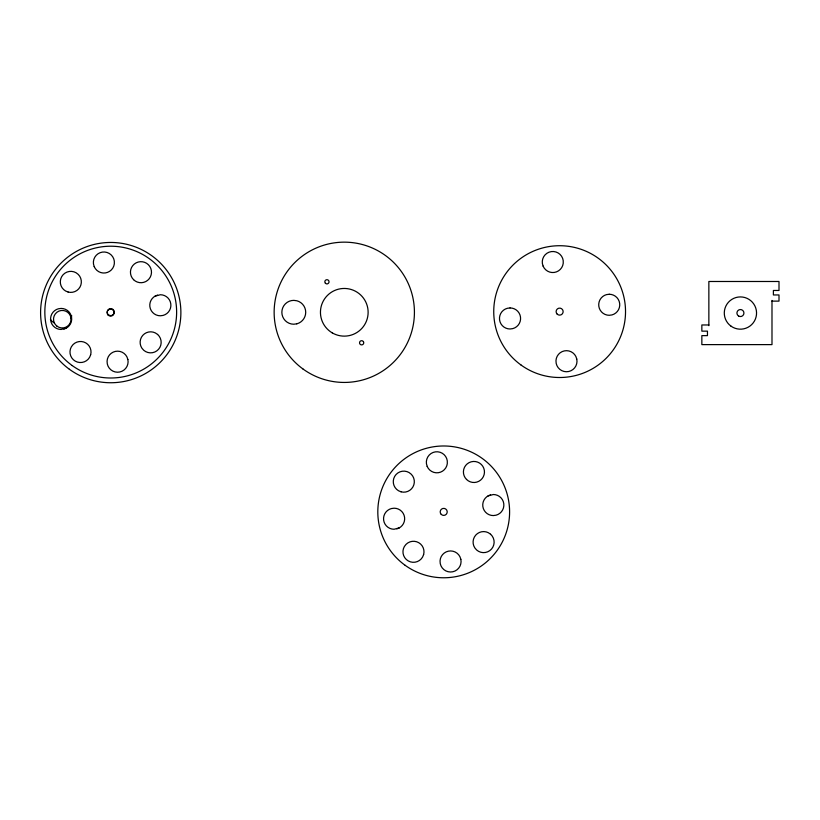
<?xml version="1.0" encoding="UTF-8"?>
<svg xmlns="http://www.w3.org/2000/svg" width="820" height="820" viewBox="0 0 820 820"><rect width="100%" height="100%" fill="white"/><g stroke="black" fill="none" stroke-linecap="round" stroke-linejoin="round"><path stroke-width="1.23" d="M63.857 329.107A10.516 10.516 0 0 0 61.131 308.422L58.415 308.781A10.516 10.516 0 0 0 61.131 329.466L66.399 328.061M155.072 296.153L160.33 294.739A10.516 10.516 0 0 1 163.057 315.423L160.33 315.782A10.516 10.516 0 0 1 157.614 295.097M396.829 528.89A10.516 10.516 0 0 0 394.102 508.205L391.386 508.564A10.516 10.516 0 0 0 394.102 529.249L399.36 527.834M488.043 495.926L493.302 494.521A10.516 10.516 0 0 1 496.028 515.206L493.302 515.565A10.516 10.516 0 0 1 490.575 494.88M771.989 301.124L779 301.124L779 294.954L773.393 294.954L773.393 290.464L779 290.464L779 281.486L708.859 281.486L708.859 325.673M708.859 324.966L701.848 324.966L701.848 331.147L707.455 331.147L707.455 335.636L701.848 335.636L701.848 344.615L771.989 344.615L771.989 300.417M107.697 313.855A3.505 3.505 0 0 1 110.423 308.607A3.505 3.505 0 0 1 114.031 313.301A3.505 3.505 0 0 1 108.25 314.583M71.73 315.761A11.921 11.921 0 0 1 70.52 318.631M54.212 322.895A11.921 11.921 0 0 1 50.42 319.38M90.661 354.742L89.616 357.274A10.516 10.516 0 0 1 75.245 361.128A10.516 10.516 0 0 1 71.391 346.757L73.062 344.574A10.516 10.516 0 0 1 90.661 354.742M423.632 554.515L422.587 557.057A10.516 10.516 0 0 1 408.206 560.9A10.516 10.516 0 0 1 404.362 546.53L406.033 544.357A10.516 10.516 0 0 1 423.632 554.515M609.229 294.257L606.513 294.616A10.516 10.516 0 0 0 609.229 315.29L611.956 314.931A10.516 10.516 0 0 0 609.229 294.257M510.03 307.941L507.313 308.299A10.516 10.516 0 0 0 510.03 328.984L512.756 328.625A10.516 10.516 0 0 0 510.03 307.941M296.799 323.828L293.714 324.218A11.921 11.921 0 0 1 281.854 312.225A11.921 11.921 0 0 1 293.857 300.366L296.942 300.796A11.921 11.921 0 0 1 296.799 323.828M68.101 292.033L65.559 290.987A10.516 10.516 0 0 1 61.715 276.617A10.516 10.516 0 0 1 76.086 272.763L78.259 274.433A10.516 10.516 0 0 1 68.101 292.033M401.072 491.815L398.53 490.76A10.516 10.516 0 0 1 394.686 476.389A10.516 10.516 0 0 1 409.057 472.535L411.23 474.206A10.516 10.516 0 0 1 401.072 491.815M490.575 534.23L488.3 532.692A10.516 10.516 0 0 0 474.852 547.934L476.656 550.005A10.516 10.516 0 0 0 491.498 549.072A10.516 10.516 0 0 0 490.575 534.23M157.604 334.447L155.328 332.92A10.516 10.516 0 0 0 141.88 348.151L143.684 350.222A10.516 10.516 0 0 0 158.537 349.299A10.516 10.516 0 0 0 157.604 334.447M325.448 283.3L325.12 282.869A2.101 2.101 0 0 1 325.888 279.989A2.101 2.101 0 0 1 328.758 280.758L328.974 281.27A2.101 2.101 0 0 1 325.448 283.3M363.465 341.735L363.127 341.304A2.101 2.101 0 0 0 359.59 343.303L359.795 343.805A2.101 2.101 0 0 0 362.665 344.605A2.101 2.101 0 0 0 363.465 341.735M576.768 359.037L575.855 356.444A10.516 10.516 0 0 0 555.97 360.656L556.185 363.393A10.516 10.516 0 0 0 568.66 371.511A10.516 10.516 0 0 0 576.768 359.037M460.84 559.301L459.928 556.708A10.516 10.516 0 0 0 440.043 560.921L440.258 563.668A10.516 10.516 0 0 0 452.732 571.776A10.516 10.516 0 0 0 460.84 559.301M127.869 359.519L126.956 356.936A10.516 10.516 0 0 0 107.071 361.148L107.287 363.885A10.516 10.516 0 0 0 119.761 371.993A10.516 10.516 0 0 0 127.869 359.519M543.096 266.1L542.368 263.456A10.516 10.516 0 0 1 551.347 251.596A10.516 10.516 0 0 1 563.207 260.575L563.227 263.322A10.516 10.516 0 0 1 543.096 266.1M427.169 466.375L426.441 463.72A10.516 10.516 0 0 1 435.42 451.861A10.516 10.516 0 0 1 447.279 460.85L447.3 463.597A10.516 10.516 0 0 1 427.169 466.375M94.197 266.592L93.47 263.948A10.516 10.516 0 0 1 102.449 252.088A10.516 10.516 0 0 1 114.308 261.067L114.328 263.814A10.516 10.516 0 0 1 94.197 266.592M405.152 565.318A65.897 65.897 0 0 0 509.261 518.558A65.897 65.897 0 0 0 416.703 451.769A65.897 65.897 0 0 0 405.152 565.318M441.221 514.365A3.505 3.505 0 0 0 447.095 512.787A3.505 3.505 0 0 0 442.8 508.492A3.505 3.505 0 0 0 441.221 514.365M466.539 479.454A10.516 10.516 0 0 0 484.118 474.636A10.516 10.516 0 0 0 471.151 461.824A10.516 10.516 0 0 0 466.539 479.454M56.98 326.175A8.764 8.764 0 0 0 70.981 320.302A8.764 8.764 0 0 0 58.896 311.118A8.764 8.764 0 0 0 56.98 326.175M72.18 365.546A65.897 65.897 0 0 0 176.29 318.775A65.897 65.897 0 0 0 83.732 251.996A65.897 65.897 0 0 0 72.18 365.546M133.578 279.681A10.516 10.516 0 0 0 151.147 274.854A10.516 10.516 0 0 0 138.18 262.051A10.516 10.516 0 0 0 133.578 279.681M521.079 365.054A65.897 65.897 0 0 0 625.188 318.293A65.897 65.897 0 0 0 532.631 251.504A65.897 65.897 0 0 0 521.079 365.054M557.149 314.101A3.505 3.505 0 0 0 563.022 312.522A3.505 3.505 0 0 0 558.727 308.228A3.505 3.505 0 0 0 557.149 314.101M738.666 316.079A3.505 3.505 0 0 0 743.935 313.045A3.505 3.505 0 0 0 738.666 310.011A3.505 3.505 0 0 0 738.666 316.079M730.968 326.124A16.133 16.133 0 0 0 756.47 314.695A16.133 16.133 0 0 0 733.828 298.326A16.133 16.133 0 0 0 730.968 326.124M302.887 368.918A70.141 70.141 0 0 0 414.018 319.831A70.141 70.141 0 0 0 315.946 248.132A70.141 70.141 0 0 0 302.887 368.918M332.233 332.869A23.852 23.852 0 0 0 368.129 312.44A23.852 23.852 0 0 0 332.489 291.571A23.852 23.852 0 0 0 332.233 332.869M108.137 315.085A3.505 3.505 0 0 0 114 313.506A3.505 3.505 0 0 0 109.706 309.212A3.505 3.505 0 0 0 108.137 315.085M69.341 369.226A70.141 70.141 0 0 0 180.472 320.138A70.141 70.141 0 0 0 82.389 248.439A70.141 70.141 0 0 0 69.341 369.226"/></g></svg>
